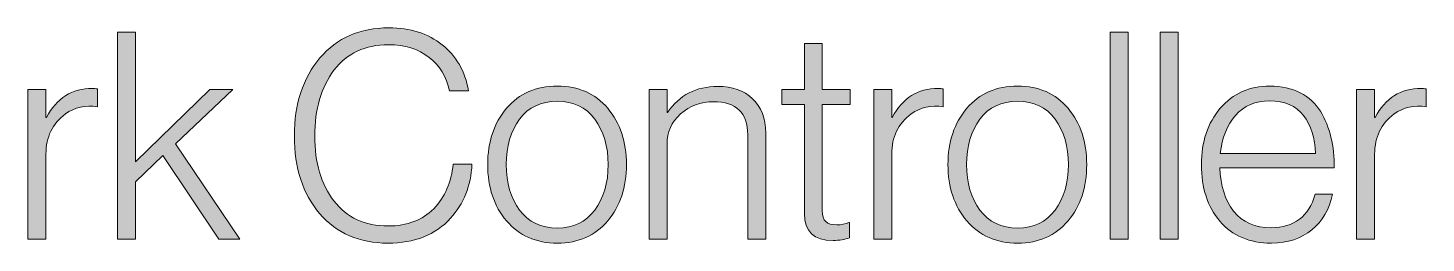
# Model space of a CAD drawing. Header units: inches. Extents: x 0.3 to 5.57, y -1.51 to -0.29.
# Drawn here: x 4.035 to 5.574, y -1.463 to -1.226 of the extents above; entities that cross this region are included whole.
import ezdxf

# ---------------------------------------------------------------- set-up
doc = ezdxf.new("R2010")
doc.units = ezdxf.units.IN
doc.header["$MEASUREMENT"] = 0
doc.layers.add('Layer 1', color=7, linetype='Continuous', lineweight=0)

# ---------------------------------------------------------------- blocks, each defined once
blk = doc.blocks.new('Block_3')
at = {"layer": 'Layer 1', "true_color": 0x282828, "transparency": 33554687}
h = blk.add_hatch(color=250, dxfattribs=at)
h.dxf.hatch_style = 2
edge = h.paths.add_edge_path()
edge.add_spline(control_points=[(4.1335, -1.4593), (4.1335, -1.4593), (4.1335, -1.2309), (4.1335, -1.2309), (4.1335, -1.2309), (4.1533, -1.2309), (4.1533, -1.2309), (4.1533, -1.2309), (4.1533, -1.3737), (4.1533, -1.3737), (4.1533, -1.3737), (4.2354, -1.2942), (4.2354, -1.2942), (4.2354, -1.2942), (4.2606, -1.2942), (4.2606, -1.2942), (4.2606, -1.2942), (4.1974, -1.3539), (4.1974, -1.3539), (4.1974, -1.3539), (4.2683, -1.4593), (4.2683, -1.4593), (4.2683, -1.4593), (4.2453, -1.4593), (4.2453, -1.4593), (4.2453, -1.4593), (4.1836, -1.3667), (4.1836, -1.3667), (4.1836, -1.3667), (4.1533, -1.3958), (4.1533, -1.3958), (4.1533, -1.3958), (4.1533, -1.4593), (4.1533, -1.4593), (4.1533, -1.4593), (4.1335, -1.4593), (4.1335, -1.4593)], knot_values=[0, 0, 0, 0, 1, 1, 1, 2, 2, 2, 3, 3, 3, 4, 4, 4, 5, 5, 5, 6, 6, 6, 7, 7, 7, 8, 8, 8, 9, 9, 9, 10, 10, 10, 11, 11, 11, 12, 12, 12, 12], degree=3, periodic=0)
h = blk.add_hatch(color=250, dxfattribs=at)
h.dxf.hatch_style = 2
edge = h.paths.add_edge_path()
edge.add_spline(control_points=[(4.4312, -1.4635), (4.3997, -1.4635), (4.3747, -1.4526), (4.3561, -1.4309), (4.3376, -1.4092), (4.3283, -1.3806), (4.3283, -1.3453), (4.3283, -1.3101), (4.3377, -1.2815), (4.3564, -1.2593), (4.3752, -1.2372), (4.4004, -1.2261), (4.4322, -1.2261), (4.456, -1.2261), (4.4757, -1.2323), (4.4911, -1.2447), (4.5065, -1.257), (4.5162, -1.2739), (4.52, -1.2955), (4.52, -1.2955), (4.4989, -1.2955), (4.4989, -1.2955), (4.4957, -1.2801), (4.4883, -1.2678), (4.4766, -1.2586), (4.4648, -1.2493), (4.4499, -1.2447), (4.4318, -1.2447), (4.4061, -1.2447), (4.3861, -1.2541), (4.3719, -1.2729), (4.3578, -1.2918), (4.3507, -1.3159), (4.3507, -1.3453), (4.3507, -1.3747), (4.3578, -1.3986), (4.3719, -1.417), (4.3861, -1.4354), (4.406, -1.4446), (4.4315, -1.4446), (4.4526, -1.4446), (4.4693, -1.4382), (4.4817, -1.4255), (4.494, -1.4127), (4.5012, -1.3963), (4.5031, -1.3763), (4.5031, -1.3763), (4.5238, -1.3763), (4.5238, -1.3763), (4.5226, -1.4003), (4.5147, -1.4202), (4.5002, -1.436), (4.4838, -1.4543), (4.4608, -1.4635), (4.4312, -1.4635)], knot_values=[0, 0, 0, 0, 1, 1, 1, 2, 2, 2, 3, 3, 3, 4, 4, 4, 5, 5, 5, 6, 6, 6, 7, 7, 7, 8, 8, 8, 9, 9, 9, 10, 10, 10, 11, 11, 11, 12, 12, 12, 13, 13, 13, 14, 14, 14, 15, 15, 15, 16, 16, 16, 17, 17, 17, 18, 18, 18, 18], degree=3, periodic=0)
h = blk.add_hatch(color=250, dxfattribs=at)
h.dxf.hatch_style = 2
edge = h.paths.add_edge_path()
edge.add_spline(control_points=[(5.2263, -1.4593), (5.2263, -1.4593), (5.2263, -1.2309), (5.2263, -1.2309), (5.2263, -1.2309), (5.2461, -1.2309), (5.2461, -1.2309), (5.2461, -1.2309), (5.2461, -1.4593), (5.2461, -1.4593), (5.2461, -1.4593), (5.2263, -1.4593), (5.2263, -1.4593)], knot_values=[0, 0, 0, 0, 1, 1, 1, 2, 2, 2, 3, 3, 3, 4, 4, 4, 4], degree=3, periodic=0)
h = blk.add_hatch(color=250, dxfattribs=at)
h.dxf.hatch_style = 2
edge = h.paths.add_edge_path()
edge.add_spline(control_points=[(5.2812, -1.4593), (5.2812, -1.4593), (5.2812, -1.2309), (5.2812, -1.2309), (5.2812, -1.2309), (5.3011, -1.2309), (5.3011, -1.2309), (5.3011, -1.2309), (5.3011, -1.4593), (5.3011, -1.4593), (5.3011, -1.4593), (5.2812, -1.4593), (5.2812, -1.4593)], knot_values=[0, 0, 0, 0, 1, 1, 1, 2, 2, 2, 3, 3, 3, 4, 4, 4, 4], degree=3, periodic=0)
h = blk.add_hatch(color=250, dxfattribs=at)
h.dxf.hatch_style = 2
edge = h.paths.add_edge_path()
edge.add_spline(control_points=[(4.9212, -1.4606), (4.9001, -1.4606), (4.8896, -1.4507), (4.8896, -1.4309), (4.8896, -1.4309), (4.8896, -1.3105), (4.8896, -1.3105), (4.8896, -1.3105), (4.8647, -1.3105), (4.8647, -1.3105), (4.8647, -1.3105), (4.8647, -1.2942), (4.8647, -1.2942), (4.8647, -1.2942), (4.8896, -1.2942), (4.8896, -1.2942), (4.8896, -1.2942), (4.8896, -1.2434), (4.8896, -1.2434), (4.8896, -1.2434), (4.9094, -1.2434), (4.9094, -1.2434), (4.9094, -1.2434), (4.9094, -1.2942), (4.9094, -1.2942), (4.9094, -1.2942), (4.9401, -1.2942), (4.9401, -1.2942), (4.9401, -1.2942), (4.9401, -1.3105), (4.9401, -1.3105), (4.9401, -1.3105), (4.9094, -1.3105), (4.9094, -1.3105), (4.9094, -1.3105), (4.9094, -1.4277), (4.9094, -1.4277), (4.9094, -1.4334), (4.9107, -1.4375), (4.9132, -1.4398), (4.9158, -1.4422), (4.9198, -1.4433), (4.9254, -1.4433), (4.9303, -1.4433), (4.9346, -1.4425), (4.9385, -1.4408), (4.9385, -1.4408), (4.9394, -1.4408), (4.9394, -1.4408), (4.9394, -1.4408), (4.9394, -1.4577), (4.9394, -1.4577), (4.9341, -1.4596), (4.928, -1.4606), (4.9212, -1.4606)], knot_values=[0, 0, 0, 0, 1, 1, 1, 2, 2, 2, 3, 3, 3, 4, 4, 4, 5, 5, 5, 6, 6, 6, 7, 7, 7, 8, 8, 8, 9, 9, 9, 10, 10, 10, 11, 11, 11, 12, 12, 12, 13, 13, 13, 14, 14, 14, 15, 15, 15, 16, 16, 16, 17, 17, 17, 18, 18, 18, 18], degree=3, periodic=0)
h = blk.add_hatch(color=250, dxfattribs=at)
h.dxf.hatch_style = 2
edge = h.paths.add_edge_path()
edge.add_spline(control_points=[(4.6178, -1.4469), (4.6354, -1.4469), (4.6492, -1.4403), (4.659, -1.4271), (4.6688, -1.4139), (4.6737, -1.3971), (4.6737, -1.3769), (4.6737, -1.3567), (4.6688, -1.34), (4.659, -1.3268), (4.6492, -1.3136), (4.6354, -1.307), (4.6178, -1.307), (4.5999, -1.307), (4.586, -1.3136), (4.5762, -1.3268), (4.5664, -1.34), (4.5615, -1.3567), (4.5615, -1.3769), (4.5615, -1.3971), (4.5664, -1.4139), (4.5762, -1.4271), (4.586, -1.4403), (4.5999, -1.4469), (4.6178, -1.4469)], knot_values=[0, 0, 0, 0, 1, 1, 1, 2, 2, 2, 3, 3, 3, 4, 4, 4, 5, 5, 5, 6, 6, 6, 7, 7, 7, 8, 8, 8, 8], degree=3, periodic=0)
edge = h.paths.add_edge_path()
edge.add_spline(control_points=[(4.6178, -1.4635), (4.5943, -1.4635), (4.5757, -1.4553), (4.5619, -1.439), (4.548, -1.4227), (4.5411, -1.402), (4.5411, -1.3769), (4.5411, -1.3518), (4.548, -1.3311), (4.5619, -1.3148), (4.5757, -1.2985), (4.5943, -1.2903), (4.6178, -1.2903), (4.641, -1.2903), (4.6595, -1.2985), (4.6732, -1.3148), (4.6869, -1.3311), (4.6938, -1.3518), (4.6938, -1.3769), (4.6938, -1.402), (4.6869, -1.4227), (4.6732, -1.439), (4.6595, -1.4553), (4.641, -1.4635), (4.6178, -1.4635)], knot_values=[0, 0, 0, 0, 1, 1, 1, 2, 2, 2, 3, 3, 3, 4, 4, 4, 5, 5, 5, 6, 6, 6, 7, 7, 7, 8, 8, 8, 8], degree=3, periodic=0)
h = blk.add_hatch(color=250, dxfattribs=at)
h.dxf.hatch_style = 2
edge = h.paths.add_edge_path()
edge.add_spline(control_points=[(4.7187, -1.4593), (4.7187, -1.4593), (4.7187, -1.2942), (4.7187, -1.2942), (4.7187, -1.2942), (4.7385, -1.2942), (4.7385, -1.2942), (4.7385, -1.2942), (4.7385, -1.3194), (4.7385, -1.3194), (4.7385, -1.3194), (4.7391, -1.3194), (4.7391, -1.3194), (4.7521, -1.3002), (4.7705, -1.2907), (4.7944, -1.2907), (4.8102, -1.2907), (4.8229, -1.2952), (4.8326, -1.3042), (4.8423, -1.3133), (4.8471, -1.3259), (4.8471, -1.3421), (4.8471, -1.3421), (4.8471, -1.4593), (4.8471, -1.4593), (4.8471, -1.4593), (4.8273, -1.4593), (4.8273, -1.4593), (4.8273, -1.4593), (4.8273, -1.344), (4.8273, -1.344), (4.8273, -1.3197), (4.8147, -1.3076), (4.7896, -1.3076), (4.7753, -1.3076), (4.7633, -1.3121), (4.7534, -1.321), (4.7434, -1.3299), (4.7385, -1.3411), (4.7385, -1.3545), (4.7385, -1.3545), (4.7385, -1.4593), (4.7385, -1.4593), (4.7385, -1.4593), (4.7187, -1.4593), (4.7187, -1.4593)], knot_values=[0, 0, 0, 0, 1, 1, 1, 2, 2, 2, 3, 3, 3, 4, 4, 4, 5, 5, 5, 6, 6, 6, 7, 7, 7, 8, 8, 8, 9, 9, 9, 10, 10, 10, 11, 11, 11, 12, 12, 12, 13, 13, 13, 14, 14, 14, 15, 15, 15, 15], degree=3, periodic=0)
h = blk.add_hatch(color=250, dxfattribs=at)
h.dxf.hatch_style = 2
edge = h.paths.add_edge_path()
edge.add_spline(control_points=[(5.1244, -1.4469), (5.1421, -1.4469), (5.1558, -1.4403), (5.1656, -1.4271), (5.1754, -1.4139), (5.1803, -1.3971), (5.1803, -1.3769), (5.1803, -1.3567), (5.1754, -1.34), (5.1656, -1.3268), (5.1558, -1.3136), (5.1421, -1.307), (5.1244, -1.307), (5.1065, -1.307), (5.0927, -1.3136), (5.0829, -1.3268), (5.0731, -1.34), (5.0682, -1.3567), (5.0682, -1.3769), (5.0682, -1.3971), (5.0731, -1.4139), (5.0829, -1.4271), (5.0927, -1.4403), (5.1065, -1.4469), (5.1244, -1.4469)], knot_values=[0, 0, 0, 0, 1, 1, 1, 2, 2, 2, 3, 3, 3, 4, 4, 4, 5, 5, 5, 6, 6, 6, 7, 7, 7, 8, 8, 8, 8], degree=3, periodic=0)
edge = h.paths.add_edge_path()
edge.add_spline(control_points=[(5.1244, -1.4635), (5.101, -1.4635), (5.0823, -1.4553), (5.0685, -1.439), (5.0546, -1.4227), (5.0477, -1.402), (5.0477, -1.3769), (5.0477, -1.3518), (5.0546, -1.3311), (5.0685, -1.3148), (5.0823, -1.2985), (5.101, -1.2903), (5.1244, -1.2903), (5.1476, -1.2903), (5.1661, -1.2985), (5.1798, -1.3148), (5.1935, -1.3311), (5.2004, -1.3518), (5.2004, -1.3769), (5.2004, -1.402), (5.1935, -1.4227), (5.1798, -1.439), (5.1661, -1.4553), (5.1476, -1.4635), (5.1244, -1.4635)], knot_values=[0, 0, 0, 0, 1, 1, 1, 2, 2, 2, 3, 3, 3, 4, 4, 4, 5, 5, 5, 6, 6, 6, 7, 7, 7, 8, 8, 8, 8], degree=3, periodic=0)
h = blk.add_hatch(color=250, dxfattribs=at)
h.dxf.hatch_style = 2
edge = h.paths.add_edge_path()
edge.add_spline(control_points=[(5.3474, -1.3648), (5.3474, -1.3648), (5.4521, -1.3648), (5.4521, -1.3648), (5.4517, -1.3475), (5.4473, -1.3335), (5.4389, -1.3228), (5.4305, -1.312), (5.4182, -1.3066), (5.402, -1.3066), (5.386, -1.3066), (5.3734, -1.312), (5.3641, -1.3226), (5.3549, -1.3333), (5.3493, -1.3473), (5.3474, -1.3648)], knot_values=[0, 0, 0, 0, 1, 1, 1, 2, 2, 2, 3, 3, 3, 4, 4, 4, 5, 5, 5, 5], degree=3, periodic=0)
edge = h.paths.add_edge_path()
edge.add_spline(control_points=[(5.4036, -1.4635), (5.3795, -1.4635), (5.3607, -1.4554), (5.347, -1.4394), (5.3334, -1.4233), (5.3266, -1.4025), (5.3266, -1.3769), (5.3266, -1.3518), (5.3335, -1.3311), (5.3474, -1.3148), (5.3612, -1.2985), (5.3794, -1.2903), (5.402, -1.2903), (5.4148, -1.2903), (5.4259, -1.2928), (5.4354, -1.2977), (5.4449, -1.3026), (5.4522, -1.3094), (5.4576, -1.3181), (5.4629, -1.3269), (5.4668, -1.3364), (5.4692, -1.3467), (5.4717, -1.3571), (5.4729, -1.3683), (5.4729, -1.3804), (5.4729, -1.3804), (5.347, -1.3804), (5.347, -1.3804), (5.3475, -1.4), (5.3525, -1.4159), (5.3621, -1.4282), (5.3716, -1.4404), (5.3855, -1.4465), (5.4036, -1.4465), (5.4287, -1.4465), (5.4448, -1.4342), (5.4518, -1.4095), (5.4518, -1.4095), (5.471, -1.4095), (5.471, -1.4095), (5.4674, -1.4261), (5.4598, -1.4392), (5.4481, -1.4489), (5.4365, -1.4586), (5.4217, -1.4635), (5.4036, -1.4635)], knot_values=[0, 0, 0, 0, 1, 1, 1, 2, 2, 2, 3, 3, 3, 4, 4, 4, 5, 5, 5, 6, 6, 6, 7, 7, 7, 8, 8, 8, 9, 9, 9, 10, 10, 10, 11, 11, 11, 12, 12, 12, 13, 13, 13, 14, 14, 14, 15, 15, 15, 15], degree=3, periodic=0)
h = blk.add_hatch(color=250, dxfattribs=at)
h.dxf.hatch_style = 2
edge = h.paths.add_edge_path()
edge.add_spline(control_points=[(4.0351, -1.4593), (4.0351, -1.4593), (4.0351, -1.2942), (4.0351, -1.2942), (4.0351, -1.2942), (4.0549, -1.2942), (4.0549, -1.2942), (4.0549, -1.2942), (4.0549, -1.3248), (4.0549, -1.3248), (4.0549, -1.3248), (4.0555, -1.3248), (4.0555, -1.3248), (4.0668, -1.3035), (4.0837, -1.2929), (4.106, -1.2929), (4.1079, -1.2929), (4.1097, -1.2931), (4.1115, -1.2935), (4.1115, -1.2935), (4.1115, -1.313), (4.1115, -1.313), (4.0985, -1.3109), (4.0867, -1.3136), (4.0763, -1.321), (4.062, -1.3317), (4.0549, -1.3464), (4.0549, -1.3654), (4.0549, -1.3654), (4.0549, -1.4593), (4.0549, -1.4593), (4.0549, -1.4593), (4.0351, -1.4593), (4.0351, -1.4593)], knot_values=[0, 0, 0, 0, 1, 1, 1, 2, 2, 2, 3, 3, 3, 4, 4, 4, 5, 5, 5, 6, 6, 6, 7, 7, 7, 8, 8, 8, 9, 9, 9, 10, 10, 10, 11, 11, 11, 11], degree=3, periodic=0)
h = blk.add_hatch(color=250, dxfattribs=at)
h.dxf.hatch_style = 2
edge = h.paths.add_edge_path()
edge.add_spline(control_points=[(4.966, -1.4593), (4.966, -1.4593), (4.966, -1.2942), (4.966, -1.2942), (4.966, -1.2942), (4.9858, -1.2942), (4.9858, -1.2942), (4.9858, -1.2942), (4.9858, -1.3248), (4.9858, -1.3248), (4.9858, -1.3248), (4.9864, -1.3248), (4.9864, -1.3248), (4.9977, -1.3035), (5.0145, -1.2929), (5.0369, -1.2929), (5.0388, -1.2929), (5.0406, -1.2931), (5.0423, -1.2935), (5.0423, -1.2935), (5.0423, -1.313), (5.0423, -1.313), (5.0293, -1.3109), (5.0176, -1.3136), (5.0072, -1.321), (4.9929, -1.3317), (4.9858, -1.3464), (4.9858, -1.3654), (4.9858, -1.3654), (4.9858, -1.4593), (4.9858, -1.4593), (4.9858, -1.4593), (4.966, -1.4593), (4.966, -1.4593)], knot_values=[0, 0, 0, 0, 1, 1, 1, 2, 2, 2, 3, 3, 3, 4, 4, 4, 5, 5, 5, 6, 6, 6, 7, 7, 7, 8, 8, 8, 9, 9, 9, 10, 10, 10, 11, 11, 11, 11], degree=3, periodic=0)
h = blk.add_hatch(color=250, dxfattribs=at)
h.dxf.hatch_style = 2
edge = h.paths.add_edge_path()
edge.add_spline(control_points=[(5.4975, -1.4593), (5.4975, -1.4593), (5.4975, -1.2942), (5.4975, -1.2942), (5.4975, -1.2942), (5.5173, -1.2942), (5.5173, -1.2942), (5.5173, -1.2942), (5.5173, -1.3248), (5.5173, -1.3248), (5.5173, -1.3248), (5.5179, -1.3248), (5.5179, -1.3248), (5.5292, -1.3035), (5.5461, -1.2929), (5.5684, -1.2929), (5.5703, -1.2929), (5.5721, -1.2931), (5.5739, -1.2935), (5.5739, -1.2935), (5.5739, -1.313), (5.5739, -1.313), (5.5609, -1.3109), (5.5491, -1.3136), (5.5387, -1.321), (5.5244, -1.3317), (5.5173, -1.3464), (5.5173, -1.3654), (5.5173, -1.3654), (5.5173, -1.4593), (5.5173, -1.4593), (5.5173, -1.4593), (5.4975, -1.4593), (5.4975, -1.4593)], knot_values=[0, 0, 0, 0, 1, 1, 1, 2, 2, 2, 3, 3, 3, 4, 4, 4, 5, 5, 5, 6, 6, 6, 7, 7, 7, 8, 8, 8, 9, 9, 9, 10, 10, 10, 11, 11, 11, 11], degree=3, periodic=0)
at = {"layer": 'Layer 1'}
for points, knots in [([(4.1335, -1.4593), (4.1335, -1.4593), (4.1335, -1.2309), (4.1335, -1.2309), (4.1335, -1.2309), (4.1533, -1.2309), (4.1533, -1.2309), (4.1533, -1.2309), (4.1533, -1.3737), (4.1533, -1.3737), (4.1533, -1.3737), (4.2354, -1.2942), (4.2354, -1.2942), (4.2354, -1.2942), (4.2606, -1.2942), (4.2606, -1.2942), (4.2606, -1.2942), (4.1974, -1.3539), (4.1974, -1.3539), (4.1974, -1.3539), (4.2683, -1.4593), (4.2683, -1.4593), (4.2683, -1.4593), (4.2453, -1.4593), (4.2453, -1.4593), (4.2453, -1.4593), (4.1836, -1.3667), (4.1836, -1.3667), (4.1836, -1.3667), (4.1533, -1.3958), (4.1533, -1.3958), (4.1533, -1.3958), (4.1533, -1.4593), (4.1533, -1.4593), (4.1533, -1.4593), (4.1335, -1.4593), (4.1335, -1.4593)], [0, 0, 0, 0, 1, 1, 1, 2, 2, 2, 3, 3, 3, 4, 4, 4, 5, 5, 5, 6, 6, 6, 7, 7, 7, 8, 8, 8, 9, 9, 9, 10, 10, 10, 11, 11, 11, 12, 12, 12, 12]), ([(4.4312, -1.4635), (4.3997, -1.4635), (4.3747, -1.4526), (4.3561, -1.4309), (4.3376, -1.4092), (4.3283, -1.3806), (4.3283, -1.3453), (4.3283, -1.3101), (4.3377, -1.2815), (4.3564, -1.2593), (4.3752, -1.2372), (4.4004, -1.2261), (4.4322, -1.2261), (4.456, -1.2261), (4.4757, -1.2323), (4.4911, -1.2447), (4.5065, -1.257), (4.5162, -1.2739), (4.52, -1.2955), (4.52, -1.2955), (4.4989, -1.2955), (4.4989, -1.2955), (4.4957, -1.2801), (4.4883, -1.2678), (4.4766, -1.2586), (4.4648, -1.2493), (4.4499, -1.2447), (4.4318, -1.2447), (4.4061, -1.2447), (4.3861, -1.2541), (4.3719, -1.2729), (4.3578, -1.2918), (4.3507, -1.3159), (4.3507, -1.3453), (4.3507, -1.3747), (4.3578, -1.3986), (4.3719, -1.417), (4.3861, -1.4354), (4.406, -1.4446), (4.4315, -1.4446), (4.4526, -1.4446), (4.4693, -1.4382), (4.4817, -1.4255), (4.494, -1.4127), (4.5012, -1.3963), (4.5031, -1.3763), (4.5031, -1.3763), (4.5238, -1.3763), (4.5238, -1.3763), (4.5226, -1.4003), (4.5147, -1.4202), (4.5002, -1.436), (4.4838, -1.4543), (4.4608, -1.4635), (4.4312, -1.4635)], [0, 0, 0, 0, 1, 1, 1, 2, 2, 2, 3, 3, 3, 4, 4, 4, 5, 5, 5, 6, 6, 6, 7, 7, 7, 8, 8, 8, 9, 9, 9, 10, 10, 10, 11, 11, 11, 12, 12, 12, 13, 13, 13, 14, 14, 14, 15, 15, 15, 16, 16, 16, 17, 17, 17, 18, 18, 18, 18]), ([(5.2263, -1.4593), (5.2263, -1.4593), (5.2263, -1.2309), (5.2263, -1.2309), (5.2263, -1.2309), (5.2461, -1.2309), (5.2461, -1.2309), (5.2461, -1.2309), (5.2461, -1.4593), (5.2461, -1.4593), (5.2461, -1.4593), (5.2263, -1.4593), (5.2263, -1.4593)], [0, 0, 0, 0, 1, 1, 1, 2, 2, 2, 3, 3, 3, 4, 4, 4, 4]), ([(5.2812, -1.4593), (5.2812, -1.4593), (5.2812, -1.2309), (5.2812, -1.2309), (5.2812, -1.2309), (5.3011, -1.2309), (5.3011, -1.2309), (5.3011, -1.2309), (5.3011, -1.4593), (5.3011, -1.4593), (5.3011, -1.4593), (5.2812, -1.4593), (5.2812, -1.4593)], [0, 0, 0, 0, 1, 1, 1, 2, 2, 2, 3, 3, 3, 4, 4, 4, 4]), ([(4.9212, -1.4606), (4.9001, -1.4606), (4.8896, -1.4507), (4.8896, -1.4309), (4.8896, -1.4309), (4.8896, -1.3105), (4.8896, -1.3105), (4.8896, -1.3105), (4.8647, -1.3105), (4.8647, -1.3105), (4.8647, -1.3105), (4.8647, -1.2942), (4.8647, -1.2942), (4.8647, -1.2942), (4.8896, -1.2942), (4.8896, -1.2942), (4.8896, -1.2942), (4.8896, -1.2434), (4.8896, -1.2434), (4.8896, -1.2434), (4.9094, -1.2434), (4.9094, -1.2434), (4.9094, -1.2434), (4.9094, -1.2942), (4.9094, -1.2942), (4.9094, -1.2942), (4.9401, -1.2942), (4.9401, -1.2942), (4.9401, -1.2942), (4.9401, -1.3105), (4.9401, -1.3105), (4.9401, -1.3105), (4.9094, -1.3105), (4.9094, -1.3105), (4.9094, -1.3105), (4.9094, -1.4277), (4.9094, -1.4277), (4.9094, -1.4334), (4.9107, -1.4375), (4.9132, -1.4398), (4.9158, -1.4422), (4.9198, -1.4433), (4.9254, -1.4433), (4.9303, -1.4433), (4.9346, -1.4425), (4.9385, -1.4408), (4.9385, -1.4408), (4.9394, -1.4408), (4.9394, -1.4408), (4.9394, -1.4408), (4.9394, -1.4577), (4.9394, -1.4577), (4.9341, -1.4596), (4.928, -1.4606), (4.9212, -1.4606)], [0, 0, 0, 0, 1, 1, 1, 2, 2, 2, 3, 3, 3, 4, 4, 4, 5, 5, 5, 6, 6, 6, 7, 7, 7, 8, 8, 8, 9, 9, 9, 10, 10, 10, 11, 11, 11, 12, 12, 12, 13, 13, 13, 14, 14, 14, 15, 15, 15, 16, 16, 16, 17, 17, 17, 18, 18, 18, 18]), ([(4.6178, -1.4635), (4.5943, -1.4635), (4.5757, -1.4553), (4.5619, -1.439), (4.548, -1.4227), (4.5411, -1.402), (4.5411, -1.3769), (4.5411, -1.3518), (4.548, -1.3311), (4.5619, -1.3148), (4.5757, -1.2985), (4.5943, -1.2903), (4.6178, -1.2903), (4.641, -1.2903), (4.6595, -1.2985), (4.6732, -1.3148), (4.6869, -1.3311), (4.6938, -1.3518), (4.6938, -1.3769), (4.6938, -1.402), (4.6869, -1.4227), (4.6732, -1.439), (4.6595, -1.4553), (4.641, -1.4635), (4.6178, -1.4635)], [0, 0, 0, 0, 1, 1, 1, 2, 2, 2, 3, 3, 3, 4, 4, 4, 5, 5, 5, 6, 6, 6, 7, 7, 7, 8, 8, 8, 8]), ([(4.7187, -1.4593), (4.7187, -1.4593), (4.7187, -1.2942), (4.7187, -1.2942), (4.7187, -1.2942), (4.7385, -1.2942), (4.7385, -1.2942), (4.7385, -1.2942), (4.7385, -1.3194), (4.7385, -1.3194), (4.7385, -1.3194), (4.7391, -1.3194), (4.7391, -1.3194), (4.7521, -1.3002), (4.7705, -1.2907), (4.7944, -1.2907), (4.8102, -1.2907), (4.8229, -1.2952), (4.8326, -1.3042), (4.8423, -1.3133), (4.8471, -1.3259), (4.8471, -1.3421), (4.8471, -1.3421), (4.8471, -1.4593), (4.8471, -1.4593), (4.8471, -1.4593), (4.8273, -1.4593), (4.8273, -1.4593), (4.8273, -1.4593), (4.8273, -1.344), (4.8273, -1.344), (4.8273, -1.3197), (4.8147, -1.3076), (4.7896, -1.3076), (4.7753, -1.3076), (4.7633, -1.3121), (4.7534, -1.321), (4.7434, -1.3299), (4.7385, -1.3411), (4.7385, -1.3545), (4.7385, -1.3545), (4.7385, -1.4593), (4.7385, -1.4593), (4.7385, -1.4593), (4.7187, -1.4593), (4.7187, -1.4593)], [0, 0, 0, 0, 1, 1, 1, 2, 2, 2, 3, 3, 3, 4, 4, 4, 5, 5, 5, 6, 6, 6, 7, 7, 7, 8, 8, 8, 9, 9, 9, 10, 10, 10, 11, 11, 11, 12, 12, 12, 13, 13, 13, 14, 14, 14, 15, 15, 15, 15]), ([(5.1244, -1.4635), (5.101, -1.4635), (5.0823, -1.4553), (5.0685, -1.439), (5.0546, -1.4227), (5.0477, -1.402), (5.0477, -1.3769), (5.0477, -1.3518), (5.0546, -1.3311), (5.0685, -1.3148), (5.0823, -1.2985), (5.101, -1.2903), (5.1244, -1.2903), (5.1476, -1.2903), (5.1661, -1.2985), (5.1798, -1.3148), (5.1935, -1.3311), (5.2004, -1.3518), (5.2004, -1.3769), (5.2004, -1.402), (5.1935, -1.4227), (5.1798, -1.439), (5.1661, -1.4553), (5.1476, -1.4635), (5.1244, -1.4635)], [0, 0, 0, 0, 1, 1, 1, 2, 2, 2, 3, 3, 3, 4, 4, 4, 5, 5, 5, 6, 6, 6, 7, 7, 7, 8, 8, 8, 8]), ([(5.4036, -1.4635), (5.3795, -1.4635), (5.3607, -1.4554), (5.347, -1.4394), (5.3334, -1.4233), (5.3266, -1.4025), (5.3266, -1.3769), (5.3266, -1.3518), (5.3335, -1.3311), (5.3474, -1.3148), (5.3612, -1.2985), (5.3794, -1.2903), (5.402, -1.2903), (5.4148, -1.2903), (5.4259, -1.2928), (5.4354, -1.2977), (5.4449, -1.3026), (5.4522, -1.3094), (5.4576, -1.3181), (5.4629, -1.3269), (5.4668, -1.3364), (5.4692, -1.3467), (5.4717, -1.3571), (5.4729, -1.3683), (5.4729, -1.3804), (5.4729, -1.3804), (5.347, -1.3804), (5.347, -1.3804), (5.3475, -1.4), (5.3525, -1.4159), (5.3621, -1.4282), (5.3716, -1.4404), (5.3855, -1.4465), (5.4036, -1.4465), (5.4287, -1.4465), (5.4448, -1.4342), (5.4518, -1.4095), (5.4518, -1.4095), (5.471, -1.4095), (5.471, -1.4095), (5.4674, -1.4261), (5.4598, -1.4392), (5.4481, -1.4489), (5.4365, -1.4586), (5.4217, -1.4635), (5.4036, -1.4635)], [0, 0, 0, 0, 1, 1, 1, 2, 2, 2, 3, 3, 3, 4, 4, 4, 5, 5, 5, 6, 6, 6, 7, 7, 7, 8, 8, 8, 9, 9, 9, 10, 10, 10, 11, 11, 11, 12, 12, 12, 13, 13, 13, 14, 14, 14, 15, 15, 15, 15]), ([(4.0351, -1.4593), (4.0351, -1.4593), (4.0351, -1.2942), (4.0351, -1.2942), (4.0351, -1.2942), (4.0549, -1.2942), (4.0549, -1.2942), (4.0549, -1.2942), (4.0549, -1.3248), (4.0549, -1.3248), (4.0549, -1.3248), (4.0555, -1.3248), (4.0555, -1.3248), (4.0668, -1.3035), (4.0837, -1.2929), (4.106, -1.2929), (4.1079, -1.2929), (4.1097, -1.2931), (4.1115, -1.2935), (4.1115, -1.2935), (4.1115, -1.313), (4.1115, -1.313), (4.0985, -1.3109), (4.0867, -1.3136), (4.0763, -1.321), (4.062, -1.3317), (4.0549, -1.3464), (4.0549, -1.3654), (4.0549, -1.3654), (4.0549, -1.4593), (4.0549, -1.4593), (4.0549, -1.4593), (4.0351, -1.4593), (4.0351, -1.4593)], [0, 0, 0, 0, 1, 1, 1, 2, 2, 2, 3, 3, 3, 4, 4, 4, 5, 5, 5, 6, 6, 6, 7, 7, 7, 8, 8, 8, 9, 9, 9, 10, 10, 10, 11, 11, 11, 11]), ([(4.6178, -1.4469), (4.6354, -1.4469), (4.6492, -1.4403), (4.659, -1.4271), (4.6688, -1.4139), (4.6737, -1.3971), (4.6737, -1.3769), (4.6737, -1.3567), (4.6688, -1.34), (4.659, -1.3268), (4.6492, -1.3136), (4.6354, -1.307), (4.6178, -1.307), (4.5999, -1.307), (4.586, -1.3136), (4.5762, -1.3268), (4.5664, -1.34), (4.5615, -1.3567), (4.5615, -1.3769), (4.5615, -1.3971), (4.5664, -1.4139), (4.5762, -1.4271), (4.586, -1.4403), (4.5999, -1.4469), (4.6178, -1.4469)], [0, 0, 0, 0, 1, 1, 1, 2, 2, 2, 3, 3, 3, 4, 4, 4, 5, 5, 5, 6, 6, 6, 7, 7, 7, 8, 8, 8, 8]), ([(4.966, -1.4593), (4.966, -1.4593), (4.966, -1.2942), (4.966, -1.2942), (4.966, -1.2942), (4.9858, -1.2942), (4.9858, -1.2942), (4.9858, -1.2942), (4.9858, -1.3248), (4.9858, -1.3248), (4.9858, -1.3248), (4.9864, -1.3248), (4.9864, -1.3248), (4.9977, -1.3035), (5.0145, -1.2929), (5.0369, -1.2929), (5.0388, -1.2929), (5.0406, -1.2931), (5.0423, -1.2935), (5.0423, -1.2935), (5.0423, -1.313), (5.0423, -1.313), (5.0293, -1.3109), (5.0176, -1.3136), (5.0072, -1.321), (4.9929, -1.3317), (4.9858, -1.3464), (4.9858, -1.3654), (4.9858, -1.3654), (4.9858, -1.4593), (4.9858, -1.4593), (4.9858, -1.4593), (4.966, -1.4593), (4.966, -1.4593)], [0, 0, 0, 0, 1, 1, 1, 2, 2, 2, 3, 3, 3, 4, 4, 4, 5, 5, 5, 6, 6, 6, 7, 7, 7, 8, 8, 8, 9, 9, 9, 10, 10, 10, 11, 11, 11, 11]), ([(5.1244, -1.4469), (5.1421, -1.4469), (5.1558, -1.4403), (5.1656, -1.4271), (5.1754, -1.4139), (5.1803, -1.3971), (5.1803, -1.3769), (5.1803, -1.3567), (5.1754, -1.34), (5.1656, -1.3268), (5.1558, -1.3136), (5.1421, -1.307), (5.1244, -1.307), (5.1065, -1.307), (5.0927, -1.3136), (5.0829, -1.3268), (5.0731, -1.34), (5.0682, -1.3567), (5.0682, -1.3769), (5.0682, -1.3971), (5.0731, -1.4139), (5.0829, -1.4271), (5.0927, -1.4403), (5.1065, -1.4469), (5.1244, -1.4469)], [0, 0, 0, 0, 1, 1, 1, 2, 2, 2, 3, 3, 3, 4, 4, 4, 5, 5, 5, 6, 6, 6, 7, 7, 7, 8, 8, 8, 8]), ([(5.3474, -1.3648), (5.3474, -1.3648), (5.4521, -1.3648), (5.4521, -1.3648), (5.4517, -1.3475), (5.4473, -1.3335), (5.4389, -1.3228), (5.4305, -1.312), (5.4182, -1.3066), (5.402, -1.3066), (5.386, -1.3066), (5.3734, -1.312), (5.3641, -1.3226), (5.3549, -1.3333), (5.3493, -1.3473), (5.3474, -1.3648)], [0, 0, 0, 0, 1, 1, 1, 2, 2, 2, 3, 3, 3, 4, 4, 4, 5, 5, 5, 5]), ([(5.4975, -1.4593), (5.4975, -1.4593), (5.4975, -1.2942), (5.4975, -1.2942), (5.4975, -1.2942), (5.5173, -1.2942), (5.5173, -1.2942), (5.5173, -1.2942), (5.5173, -1.3248), (5.5173, -1.3248), (5.5173, -1.3248), (5.5179, -1.3248), (5.5179, -1.3248), (5.5292, -1.3035), (5.5461, -1.2929), (5.5684, -1.2929), (5.5703, -1.2929), (5.5721, -1.2931), (5.5739, -1.2935), (5.5739, -1.2935), (5.5739, -1.313), (5.5739, -1.313), (5.5609, -1.3109), (5.5491, -1.3136), (5.5387, -1.321), (5.5244, -1.3317), (5.5173, -1.3464), (5.5173, -1.3654), (5.5173, -1.3654), (5.5173, -1.4593), (5.5173, -1.4593), (5.5173, -1.4593), (5.4975, -1.4593), (5.4975, -1.4593)], [0, 0, 0, 0, 1, 1, 1, 2, 2, 2, 3, 3, 3, 4, 4, 4, 5, 5, 5, 6, 6, 6, 7, 7, 7, 8, 8, 8, 9, 9, 9, 10, 10, 10, 11, 11, 11, 11])]:
    blk.add_open_spline(points, degree=3, knots=knots, dxfattribs=at)
blk = doc.blocks.new('Block_2')
at = {"layer": 'Layer 1'}
blk.add_blockref('Block_3', (0, 0), dxfattribs=at)

msp = doc.modelspace()

# ---------------------------------------------------------------- block references
at = {"layer": 'Layer 1'}
msp.add_blockref('Block_2', (0, 0), dxfattribs=at)

doc.saveas('drawing.dxf')
